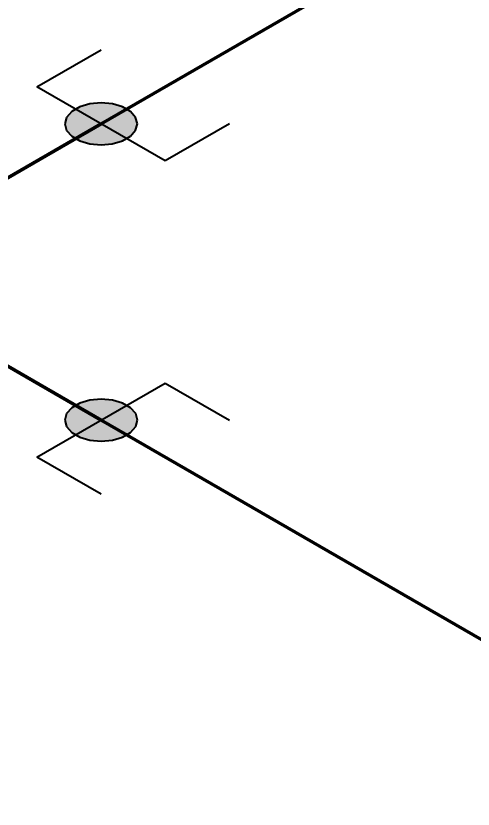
# Model space of a CAD drawing. Header units: millimetres. Extents: x 0 to 594, y 0 to 420.
# Drawn here: x 148.49 to 157.94, y 216.55 to 232.95 of the extents above; entities that cross this region are included whole.
import ezdxf

# ---------------------------------------------------------------- set-up
doc = ezdxf.new("R2010")
doc.units = ezdxf.units.MM
doc.header["$LTSCALE"] = 0.25
doc.layers.add('용접', color=1, linetype='Continuous')
doc.layers.add('치수', color=1, linetype='Continuous')
doc.layers.add('파이프 작은 보어', color=30, linetype='Continuous', lineweight=50)
doc.styles.add('AdskIsoMetric', font='arial.ttf', dxfattribs={"width": 0.8, "height": 2.5})
doc.styles.add('AdskIsoMetric-30', font='arial.ttf', dxfattribs={"width": 0.8, "height": 2.5})
doc.styles.add('AdskIsoMetric30', font='arial.ttf', dxfattribs={"width": 0.8, "oblique": 30, "height": 2.5})
doc.dimstyles.new('AdskIsoMetric', dxfattribs={"dimtxt": 2.5, "dimasz": 2.5, "dimexe": 1, "dimexo": 2, "dimgap": 0.8, "dimtad": 1, "dimdec": 0, "dimrnd": 1, "dimzin": 0, "dimdsep": 46, "dimtxsty": 'AdskIsoMetric', "dimcen": 0, "dimclrt": 7, "dimadec": 0, "dimazin": 0, "dimtfac": 1, "dimtdec": 0, "dimtmove": 1, "dimatfit": 3, "dimfxl": 0, "dimfrac": 2, "dimtolj": 1, "dimtzin": 0, "dimarcsym": 0})

# ---------------------------------------------------------------- blocks, each defined once
blk = doc.blocks.new('*D34')
at = {"layer": 'Defpoints', "color": 0}
for p in [(252.388, 304.685), (265.378, 297.185), (144.945, 227.653)]:
    blk.add_point(p, dxfattribs=at)
at = {"layer": '치수', "color": 0, "lineweight": -2}
for p, q in [((134.119, 236.403), (250.223, 303.435)), ((142.945, 228.808), (130.954, 235.73))]:
    blk.add_line(p, q, dxfattribs=at)
at = {"layer": '치수', "color": 0}
for points in [[(250.015, 303.796), (250.431, 303.075), (252.388, 304.685)], [(133.911, 236.764), (134.328, 236.042), (131.954, 235.153)]]:
    blk.add_solid(points, dxfattribs=at)
at = {"layer": '치수', "color": 7, "insert": (190.785, 271.736), "char_height": 2.5, "attachment_point": 5, "rotation": 30, "style": 'AdskIsoMetric-30'}
blk.add_mtext('\\A1;7063', dxfattribs=at)
blk = doc.blocks.new('*D35')
at = {"layer": 'Defpoints', "color": 0}
for p in [(144.945, 227.653), (131.954, 220.153), (260.902, 160.705)]:
    blk.add_point(p, dxfattribs=at)
at = {"layer": '치수', "color": 0, "lineweight": -2}
for p, q in [((142.945, 226.498), (130.954, 219.576)), ((245.746, 154.455), (134.119, 218.903)), ((258.902, 159.55), (246.911, 152.628))]:
    blk.add_line(p, q, dxfattribs=at)
at = {"layer": '치수', "color": 0}
for points in [[(134.328, 219.264), (133.911, 218.542), (131.954, 220.153)], [(245.955, 154.816), (245.538, 154.094), (247.911, 153.205)]]:
    blk.add_solid(points, dxfattribs=at)
at = {"layer": '치수', "color": 7, "insert": (192.2, 187.988), "char_height": 2.5, "attachment_point": 5, "rotation": 330, "style": 'AdskIsoMetric30'}
blk.add_mtext('\\A1;12189', dxfattribs=at)
blk = doc.blocks.new('엘보우-7-Iso2DSkew90')
at = {"color": 0, "linetype": 'ByBlock', "lineweight": -2, "extrusion": (1.58205e-11, -0.816497, -0.57735)}
for p, q in [((0, 0), (5.303, 3.062)), ((0, 0), (0, 0)), ((5.303, -3.062), (0, 0))]:
    blk.add_line(p, q, dxfattribs=at)
blk = doc.blocks.new('SocketWeld-1-IsoLeft')
blk.add_hatch(color=256).paths.add_polyline_path([(-0.0294, -0.0234), (-0.0291, -0.0234), (-0.0288, -0.0235), (-0.0285, -0.0236), (-0.0283, -0.0237), (-0.028, -0.0238), (-0.0277, -0.0239), (-0.0274, -0.0239), (-0.0271, -0.024), (-0.0268, -0.0241), (-0.0265, -0.0242), (-0.0263, -0.0243), (-0.026, -0.0244), (-0.0257, -0.0244), (-0.0254, -0.0245), (-0.0251, -0.0246), (-0.0248, -0.0247), (-0.0246, -0.0248), (-0.0243, -0.0249), (-0.024, -0.0249), (-0.0237, -0.025), (-0.0234, -0.0251), (-0.0231, -0.0252), (-0.0228, -0.0253), (-0.0226, -0.0254), (-0.0223, -0.0254), (-0.022, -0.0255), (-0.0217, -0.0256), (-0.0214, -0.0257), (-0.0211, -0.0258), (-0.0209, -0.0259), (-0.0206, -0.0259), (-0.0203, -0.026), (-0.02, -0.0261), (-0.0197, -0.0262), (-0.0194, -0.0263), (-0.0191, -0.0264), (-0.0189, -0.0265), (-0.0186, -0.0265), (-0.0183, -0.0266), (-0.018, -0.0267), (-0.0177, -0.0268), (-0.0174, -0.0269), (-0.0172, -0.027), (-0.0169, -0.027), (-0.0166, -0.0271), (-0.0163, -0.0272), (-0.016, -0.0273), (-0.0157, -0.0274), (-0.0155, -0.0275), (-0.0155, -0.0275), (-0.0151, -0.0275), (-0.0148, -0.0275), (-0.0145, -0.0275), (-0.0142, -0.0276), (-0.0139, -0.0276), (-0.0136, -0.0276), (-0.0132, -0.0277), (-0.0129, -0.0277), (-0.0126, -0.0277), (-0.0123, -0.0277), (-0.012, -0.0278), (-0.0117, -0.0278), (-0.0114, -0.0278), (-0.011, -0.0279), (-0.0107, -0.0279), (-0.0104, -0.0279), (-0.0101, -0.0279), (-0.0098, -0.028), (-0.0095, -0.028), (-0.0091, -0.028), (-0.0088, -0.0281), (-0.0085, -0.0281), (-0.0082, -0.0281), (-0.0079, -0.0281), (-0.0076, -0.0282), (-0.0073, -0.0282), (-0.0069, -0.0282), (-0.0066, -0.0283), (-0.0063, -0.0283), (-0.006, -0.0283), (-0.0057, -0.0283), (-0.0054, -0.0284), (-0.005, -0.0284), (-0.0047, -0.0284), (-0.0044, -0.0285), (-0.0041, -0.0285), (-0.0038, -0.0285), (-0.0035, -0.0286), (-0.0032, -0.0286), (-0.0028, -0.0286), (-0.0025, -0.0286), (-0.0022, -0.0287), (-0.0019, -0.0287), (-0.0016, -0.0287), (-0.0013, -0.0288), (-0.0009, -0.0288), (-0.0006, -0.0288), (-0.0003, -0.0288), (0, -0.0289), (0, -0.0289), (0.0003, -0.0288), (0.0006, -0.0288), (0.0009, -0.0288), (0.0013, -0.0288), (0.0016, -0.0287), (0.0019, -0.0287), (0.0022, -0.0287), (0.0025, -0.0286), (0.0028, -0.0286), (0.0032, -0.0286), (0.0035, -0.0286), (0.0038, -0.0285), (0.0041, -0.0285), (0.0044, -0.0285), (0.0047, -0.0284), (0.005, -0.0284), (0.0054, -0.0284), (0.0057, -0.0283), (0.006, -0.0283), (0.0063, -0.0283), (0.0066, -0.0283), (0.0069, -0.0282), (0.0073, -0.0282), (0.0076, -0.0282), (0.0079, -0.0281), (0.0082, -0.0281), (0.0085, -0.0281), (0.0088, -0.0281), (0.0091, -0.028), (0.0095, -0.028), (0.0098, -0.028), (0.0101, -0.0279), (0.0104, -0.0279), (0.0107, -0.0279), (0.011, -0.0279), (0.0114, -0.0278), (0.0117, -0.0278), (0.012, -0.0278), (0.0123, -0.0277), (0.0126, -0.0277), (0.0129, -0.0277), (0.0132, -0.0277), (0.0136, -0.0276), (0.0139, -0.0276), (0.0142, -0.0276), (0.0145, -0.0275), (0.0148, -0.0275), (0.0151, -0.0275), (0.0155, -0.0275), (0.0155, -0.0275), (0.0157, -0.0274), (0.016, -0.0273), (0.0163, -0.0272), (0.0166, -0.0271), (0.0169, -0.027), (0.0172, -0.027), (0.0174, -0.0269), (0.0177, -0.0268), (0.018, -0.0267), (0.0183, -0.0266), (0.0186, -0.0265), (0.0189, -0.0265), (0.0191, -0.0264), (0.0194, -0.0263), (0.0197, -0.0262), (0.02, -0.0261), (0.0203, -0.026), (0.0206, -0.0259), (0.0209, -0.0259), (0.0211, -0.0258), (0.0214, -0.0257), (0.0217, -0.0256), (0.022, -0.0255), (0.0223, -0.0254), (0.0226, -0.0254), (0.0228, -0.0253), (0.0231, -0.0252), (0.0234, -0.0251), (0.0237, -0.025), (0.024, -0.0249), (0.0243, -0.0249), (0.0246, -0.0248), (0.0248, -0.0247), (0.0251, -0.0246), (0.0254, -0.0245), (0.0257, -0.0244), (0.026, -0.0244), (0.0263, -0.0243), (0.0265, -0.0242), (0.0268, -0.0241), (0.0271, -0.024), (0.0274, -0.0239), (0.0277, -0.0239), (0.028, -0.0238), (0.0283, -0.0237), (0.0285, -0.0236), (0.0288, -0.0235), (0.0291, -0.0234), (0.0294, -0.0234), (0.0294, -0.0234), (0.0296, -0.0232), (0.0298, -0.0231), (0.0301, -0.023), (0.0303, -0.0228), (0.0305, -0.0227), (0.0307, -0.0226), (0.031, -0.0224), (0.0312, -0.0223), (0.0314, -0.0222), (0.0316, -0.0221), (0.0319, -0.0219), (0.0321, -0.0218), (0.0323, -0.0217), (0.0325, -0.0215), (0.0328, -0.0214), (0.033, -0.0213), (0.0332, -0.0211), (0.0335, -0.021), (0.0337, -0.0209), (0.0339, -0.0207), (0.0341, -0.0206), (0.0344, -0.0205), (0.0346, -0.0204), (0.0348, -0.0202), (0.035, -0.0201), (0.0353, -0.02), (0.0355, -0.0198), (0.0357, -0.0197), (0.0359, -0.0196), (0.0362, -0.0194), (0.0364, -0.0193), (0.0366, -0.0192), (0.0368, -0.0191), (0.0371, -0.0189), (0.0373, -0.0188), (0.0375, -0.0187), (0.0377, -0.0185), (0.038, -0.0184), (0.0382, -0.0183), (0.0384, -0.0181), (0.0386, -0.018), (0.0389, -0.0179), (0.0391, -0.0177), (0.0393, -0.0176), (0.0395, -0.0175), (0.0398, -0.0174), (0.04, -0.0172), (0.0402, -0.0171), (0.0405, -0.017), (0.0405, -0.017), (0.0406, -0.0168), (0.0407, -0.0166), (0.0409, -0.0165), (0.041, -0.0163), (0.0412, -0.0161), (0.0413, -0.016), (0.0415, -0.0158), (0.0416, -0.0157), (0.0418, -0.0155), (0.0419, -0.0153), (0.042, -0.0152), (0.0422, -0.015), (0.0423, -0.0148), (0.0425, -0.0147), (0.0426, -0.0145), (0.0428, -0.0143), (0.0429, -0.0142), (0.0431, -0.014), (0.0432, -0.0138), (0.0433, -0.0137), (0.0435, -0.0135), (0.0436, -0.0134), (0.0438, -0.0132), (0.0439, -0.013), (0.0441, -0.0129), (0.0442, -0.0127), (0.0444, -0.0125), (0.0445, -0.0124), (0.0447, -0.0122), (0.0448, -0.012), (0.0449, -0.0119), (0.0451, -0.0117), (0.0452, -0.0115), (0.0454, -0.0114), (0.0455, -0.0112), (0.0457, -0.0111), (0.0458, -0.0109), (0.046, -0.0107), (0.0461, -0.0106), (0.0462, -0.0104), (0.0464, -0.0102), (0.0465, -0.0101), (0.0467, -0.0099), (0.0468, -0.0097), (0.047, -0.0096), (0.0471, -0.0094), (0.0473, -0.0092), (0.0474, -0.0091), (0.0476, -0.0089), (0.0476, -0.0089), (0.0476, -0.0087), (0.0477, -0.0086), (0.0477, -0.0084), (0.0478, -0.0082), (0.0478, -0.008), (0.0479, -0.0078), (0.0479, -0.0076), (0.048, -0.0075), (0.048, -0.0073), (0.0481, -0.0071), (0.0481, -0.0069), (0.0482, -0.0067), (0.0482, -0.0066), (0.0483, -0.0064), (0.0483, -0.0062), (0.0484, -0.006), (0.0484, -0.0058), (0.0485, -0.0056), (0.0485, -0.0055), (0.0486, -0.0053), (0.0486, -0.0051), (0.0487, -0.0049), (0.0487, -0.0047), (0.0488, -0.0046), (0.0488, -0.0044), (0.0489, -0.0042), (0.0489, -0.004), (0.049, -0.0038), (0.049, -0.0036), (0.0491, -0.0035), (0.0491, -0.0033), (0.0492, -0.0031), (0.0492, -0.0029), (0.0493, -0.0027), (0.0493, -0.0025), (0.0494, -0.0024), (0.0494, -0.0022), (0.0495, -0.002), (0.0495, -0.0018), (0.0496, -0.0016), (0.0496, -0.0015), (0.0497, -0.0013), (0.0497, -0.0011), (0.0498, -0.0009), (0.0498, -0.0007), (0.0499, -0.0005), (0.0499, -0.0004), (0.05, -0.0002), (0.05, 0), (0.05, 0), (0.05, 0.0002), (0.0499, 0.0004), (0.0499, 0.0005), (0.0498, 0.0007), (0.0498, 0.0009), (0.0497, 0.0011), (0.0497, 0.0013), (0.0496, 0.0015), (0.0496, 0.0016), (0.0495, 0.0018), (0.0495, 0.002), (0.0494, 0.0022), (0.0494, 0.0024), (0.0493, 0.0025), (0.0493, 0.0027), (0.0492, 0.0029), (0.0492, 0.0031), (0.0491, 0.0033), (0.0491, 0.0035), (0.049, 0.0036), (0.049, 0.0038), (0.0489, 0.004), (0.0489, 0.0042), (0.0488, 0.0044), (0.0488, 0.0046), (0.0487, 0.0047), (0.0487, 0.0049), (0.0486, 0.0051), (0.0486, 0.0053), (0.0485, 0.0055), (0.0485, 0.0056), (0.0484, 0.0058), (0.0484, 0.006), (0.0483, 0.0062), (0.0483, 0.0064), (0.0482, 0.0066), (0.0482, 0.0067), (0.0481, 0.0069), (0.0481, 0.0071), (0.048, 0.0073), (0.048, 0.0075), (0.0479, 0.0076), (0.0479, 0.0078), (0.0478, 0.008), (0.0478, 0.0082), (0.0477, 0.0084), (0.0477, 0.0086), (0.0476, 0.0087), (0.0476, 0.0089), (0.0476, 0.0089), (0.0474, 0.0091), (0.0473, 0.0092), (0.0471, 0.0094), (0.047, 0.0096), (0.0468, 0.0097), (0.0467, 0.0099), (0.0465, 0.0101), (0.0464, 0.0102), (0.0462, 0.0104), (0.0461, 0.0106), (0.046, 0.0107), (0.0458, 0.0109), (0.0457, 0.0111), (0.0455, 0.0112), (0.0454, 0.0114), (0.0452, 0.0115), (0.0451, 0.0117), (0.0449, 0.0119), (0.0448, 0.012), (0.0447, 0.0122), (0.0445, 0.0124), (0.0444, 0.0125), (0.0442, 0.0127), (0.0441, 0.0129), (0.0439, 0.013), (0.0438, 0.0132), (0.0436, 0.0134), (0.0435, 0.0135), (0.0433, 0.0137), (0.0432, 0.0138), (0.0431, 0.014), (0.0429, 0.0142), (0.0428, 0.0143), (0.0426, 0.0145), (0.0425, 0.0147), (0.0423, 0.0148), (0.0422, 0.015), (0.042, 0.0152), (0.0419, 0.0153), (0.0418, 0.0155), (0.0416, 0.0157), (0.0415, 0.0158), (0.0413, 0.016), (0.0412, 0.0161), (0.041, 0.0163), (0.0409, 0.0165), (0.0407, 0.0166), (0.0406, 0.0168), (0.0405, 0.017), (0.0405, 0.017), (0.0402, 0.0171), (0.04, 0.0172), (0.0398, 0.0174), (0.0395, 0.0175), (0.0393, 0.0176), (0.0391, 0.0177), (0.0389, 0.0179), (0.0386, 0.018), (0.0384, 0.0181), (0.0382, 0.0183), (0.038, 0.0184), (0.0377, 0.0185), (0.0375, 0.0187), (0.0373, 0.0188), (0.0371, 0.0189), (0.0368, 0.0191), (0.0366, 0.0192), (0.0364, 0.0193), (0.0362, 0.0194), (0.0359, 0.0196), (0.0357, 0.0197), (0.0355, 0.0198), (0.0353, 0.02), (0.035, 0.0201), (0.0348, 0.0202), (0.0346, 0.0204), (0.0344, 0.0205), (0.0341, 0.0206), (0.0339, 0.0207), (0.0337, 0.0209), (0.0335, 0.021), (0.0332, 0.0211), (0.033, 0.0213), (0.0328, 0.0214), (0.0325, 0.0215), (0.0323, 0.0217), (0.0321, 0.0218), (0.0319, 0.0219), (0.0316, 0.0221), (0.0314, 0.0222), (0.0312, 0.0223), (0.031, 0.0224), (0.0307, 0.0226), (0.0305, 0.0227), (0.0303, 0.0228), (0.0301, 0.023), (0.0298, 0.0231), (0.0296, 0.0232), (0.0294, 0.0234), (0.0294, 0.0234), (0.0291, 0.0234), (0.0288, 0.0235), (0.0285, 0.0236), (0.0283, 0.0237), (0.028, 0.0238), (0.0277, 0.0239), (0.0274, 0.0239), (0.0271, 0.024), (0.0268, 0.0241), (0.0265, 0.0242), (0.0263, 0.0243), (0.026, 0.0244), (0.0257, 0.0244), (0.0254, 0.0245), (0.0251, 0.0246), (0.0248, 0.0247), (0.0246, 0.0248), (0.0243, 0.0249), (0.024, 0.0249), (0.0237, 0.025), (0.0234, 0.0251), (0.0231, 0.0252), (0.0228, 0.0253), (0.0226, 0.0254), (0.0223, 0.0254), (0.022, 0.0255), (0.0217, 0.0256), (0.0214, 0.0257), (0.0211, 0.0258), (0.0209, 0.0259), (0.0206, 0.0259), (0.0203, 0.026), (0.02, 0.0261), (0.0197, 0.0262), (0.0194, 0.0263), (0.0191, 0.0264), (0.0189, 0.0265), (0.0186, 0.0265), (0.0183, 0.0266), (0.018, 0.0267), (0.0177, 0.0268), (0.0174, 0.0269), (0.0172, 0.027), (0.0169, 0.027), (0.0166, 0.0271), (0.0163, 0.0272), (0.016, 0.0273), (0.0157, 0.0274), (0.0155, 0.0275), (0.0155, 0.0275), (0.0151, 0.0275), (0.0148, 0.0275), (0.0145, 0.0275), (0.0142, 0.0276), (0.0139, 0.0276), (0.0136, 0.0276), (0.0132, 0.0277), (0.0129, 0.0277), (0.0126, 0.0277), (0.0123, 0.0277), (0.012, 0.0278), (0.0117, 0.0278), (0.0114, 0.0278), (0.011, 0.0279), (0.0107, 0.0279), (0.0104, 0.0279), (0.0101, 0.0279), (0.0098, 0.028), (0.0095, 0.028), (0.0091, 0.028), (0.0088, 0.0281), (0.0085, 0.0281), (0.0082, 0.0281), (0.0079, 0.0281), (0.0076, 0.0282), (0.0073, 0.0282), (0.0069, 0.0282), (0.0066, 0.0283), (0.0063, 0.0283), (0.006, 0.0283), (0.0057, 0.0283), (0.0054, 0.0284), (0.005, 0.0284), (0.0047, 0.0284), (0.0044, 0.0285), (0.0041, 0.0285), (0.0038, 0.0285), (0.0035, 0.0286), (0.0032, 0.0286), (0.0028, 0.0286), (0.0025, 0.0286), (0.0022, 0.0287), (0.0019, 0.0287), (0.0016, 0.0287), (0.0013, 0.0288), (0.0009, 0.0288), (0.0006, 0.0288), (0.0003, 0.0288), (0, 0.0289), (0, 0.0289), (-0.0003, 0.0288), (-0.0006, 0.0288), (-0.0009, 0.0288), (-0.0013, 0.0288), (-0.0016, 0.0287), (-0.0019, 0.0287), (-0.0022, 0.0287), (-0.0025, 0.0286), (-0.0028, 0.0286), (-0.0032, 0.0286), (-0.0035, 0.0286), (-0.0038, 0.0285), (-0.0041, 0.0285), (-0.0044, 0.0285), (-0.0047, 0.0284), (-0.005, 0.0284), (-0.0054, 0.0284), (-0.0057, 0.0283), (-0.006, 0.0283), (-0.0063, 0.0283), (-0.0066, 0.0283), (-0.0069, 0.0282), (-0.0073, 0.0282), (-0.0076, 0.0282), (-0.0079, 0.0281), (-0.0082, 0.0281), (-0.0085, 0.0281), (-0.0088, 0.0281), (-0.0091, 0.028), (-0.0095, 0.028), (-0.0098, 0.028), (-0.0101, 0.0279), (-0.0104, 0.0279), (-0.0107, 0.0279), (-0.011, 0.0279), (-0.0114, 0.0278), (-0.0117, 0.0278), (-0.012, 0.0278), (-0.0123, 0.0277), (-0.0126, 0.0277), (-0.0129, 0.0277), (-0.0132, 0.0277), (-0.0136, 0.0276), (-0.0139, 0.0276), (-0.0142, 0.0276), (-0.0145, 0.0275), (-0.0148, 0.0275), (-0.0151, 0.0275), (-0.0155, 0.0275), (-0.0155, 0.0275), (-0.0157, 0.0274), (-0.016, 0.0273), (-0.0163, 0.0272), (-0.0166, 0.0271), (-0.0169, 0.027), (-0.0172, 0.027), (-0.0174, 0.0269), (-0.0177, 0.0268), (-0.018, 0.0267), (-0.0183, 0.0266), (-0.0186, 0.0265), (-0.0189, 0.0265), (-0.0191, 0.0264), (-0.0194, 0.0263), (-0.0197, 0.0262), (-0.02, 0.0261), (-0.0203, 0.026), (-0.0206, 0.0259), (-0.0209, 0.0259), (-0.0211, 0.0258), (-0.0214, 0.0257), (-0.0217, 0.0256), (-0.022, 0.0255), (-0.0223, 0.0254), (-0.0226, 0.0254), (-0.0228, 0.0253), (-0.0231, 0.0252), (-0.0234, 0.0251), (-0.0237, 0.025), (-0.024, 0.0249), (-0.0243, 0.0249), (-0.0246, 0.0248), (-0.0248, 0.0247), (-0.0251, 0.0246), (-0.0254, 0.0245), (-0.0257, 0.0244), (-0.026, 0.0244), (-0.0263, 0.0243), (-0.0265, 0.0242), (-0.0268, 0.0241), (-0.0271, 0.024), (-0.0274, 0.0239), (-0.0277, 0.0239), (-0.028, 0.0238), (-0.0283, 0.0237), (-0.0285, 0.0236), (-0.0288, 0.0235), (-0.0291, 0.0234), (-0.0294, 0.0234), (-0.0294, 0.0234), (-0.0296, 0.0232), (-0.0298, 0.0231), (-0.0301, 0.023), (-0.0303, 0.0228), (-0.0305, 0.0227), (-0.0307, 0.0226), (-0.031, 0.0224), (-0.0312, 0.0223), (-0.0314, 0.0222), (-0.0316, 0.0221), (-0.0319, 0.0219), (-0.0321, 0.0218), (-0.0323, 0.0217), (-0.0325, 0.0215), (-0.0328, 0.0214), (-0.033, 0.0213), (-0.0332, 0.0211), (-0.0335, 0.021), (-0.0337, 0.0209), (-0.0339, 0.0207), (-0.0341, 0.0206), (-0.0344, 0.0205), (-0.0346, 0.0204), (-0.0348, 0.0202), (-0.035, 0.0201), (-0.0353, 0.02), (-0.0355, 0.0198), (-0.0357, 0.0197), (-0.0359, 0.0196), (-0.0362, 0.0194), (-0.0364, 0.0193), (-0.0366, 0.0192), (-0.0368, 0.0191), (-0.0371, 0.0189), (-0.0373, 0.0188), (-0.0375, 0.0187), (-0.0377, 0.0185), (-0.038, 0.0184), (-0.0382, 0.0183), (-0.0384, 0.0181), (-0.0386, 0.018), (-0.0389, 0.0179), (-0.0391, 0.0177), (-0.0393, 0.0176), (-0.0395, 0.0175), (-0.0398, 0.0174), (-0.04, 0.0172), (-0.0402, 0.0171), (-0.0405, 0.017), (-0.0405, 0.017), (-0.0406, 0.0168), (-0.0407, 0.0166), (-0.0409, 0.0165), (-0.041, 0.0163), (-0.0412, 0.0161), (-0.0413, 0.016), (-0.0415, 0.0158), (-0.0416, 0.0157), (-0.0418, 0.0155), (-0.0419, 0.0153), (-0.042, 0.0152), (-0.0422, 0.015), (-0.0423, 0.0148), (-0.0425, 0.0147), (-0.0426, 0.0145), (-0.0428, 0.0143), (-0.0429, 0.0142), (-0.0431, 0.014), (-0.0432, 0.0138), (-0.0433, 0.0137), (-0.0435, 0.0135), (-0.0436, 0.0134), (-0.0438, 0.0132), (-0.0439, 0.013), (-0.0441, 0.0129), (-0.0442, 0.0127), (-0.0444, 0.0125), (-0.0445, 0.0124), (-0.0447, 0.0122), (-0.0448, 0.012), (-0.0449, 0.0119), (-0.0451, 0.0117), (-0.0452, 0.0115), (-0.0454, 0.0114), (-0.0455, 0.0112), (-0.0457, 0.0111), (-0.0458, 0.0109), (-0.046, 0.0107), (-0.0461, 0.0106), (-0.0462, 0.0104), (-0.0464, 0.0102), (-0.0465, 0.0101), (-0.0467, 0.0099), (-0.0468, 0.0097), (-0.047, 0.0096), (-0.0471, 0.0094), (-0.0473, 0.0092), (-0.0474, 0.0091), (-0.0476, 0.0089), (-0.0476, 0.0089), (-0.0476, 0.0087), (-0.0477, 0.0086), (-0.0477, 0.0084), (-0.0478, 0.0082), (-0.0478, 0.008), (-0.0479, 0.0078), (-0.0479, 0.0076), (-0.048, 0.0075), (-0.048, 0.0073), (-0.0481, 0.0071), (-0.0481, 0.0069), (-0.0482, 0.0067), (-0.0482, 0.0066), (-0.0483, 0.0064), (-0.0483, 0.0062), (-0.0484, 0.006), (-0.0484, 0.0058), (-0.0485, 0.0056), (-0.0485, 0.0055), (-0.0486, 0.0053), (-0.0486, 0.0051), (-0.0487, 0.0049), (-0.0487, 0.0047), (-0.0488, 0.0046), (-0.0488, 0.0044), (-0.0489, 0.0042), (-0.0489, 0.004), (-0.049, 0.0038), (-0.049, 0.0036), (-0.0491, 0.0035), (-0.0491, 0.0033), (-0.0492, 0.0031), (-0.0492, 0.0029), (-0.0493, 0.0027), (-0.0493, 0.0025), (-0.0494, 0.0024), (-0.0494, 0.0022), (-0.0495, 0.002), (-0.0495, 0.0018), (-0.0496, 0.0016), (-0.0496, 0.0015), (-0.0497, 0.0013), (-0.0497, 0.0011), (-0.0498, 0.0009), (-0.0498, 0.0007), (-0.0499, 0.0005), (-0.0499, 0.0004), (-0.05, 0.0002), (-0.05, 0), (-0.05, 0), (-0.05, -0.0002), (-0.0499, -0.0004), (-0.0499, -0.0005), (-0.0498, -0.0007), (-0.0498, -0.0009), (-0.0497, -0.0011), (-0.0497, -0.0013), (-0.0496, -0.0015), (-0.0496, -0.0016), (-0.0495, -0.0018), (-0.0495, -0.002), (-0.0494, -0.0022), (-0.0494, -0.0024), (-0.0493, -0.0025), (-0.0493, -0.0027), (-0.0492, -0.0029), (-0.0492, -0.0031), (-0.0491, -0.0033), (-0.0491, -0.0035), (-0.049, -0.0036), (-0.049, -0.0038), (-0.0489, -0.004), (-0.0489, -0.0042), (-0.0488, -0.0044), (-0.0488, -0.0046), (-0.0487, -0.0047), (-0.0487, -0.0049), (-0.0486, -0.0051), (-0.0486, -0.0053), (-0.0485, -0.0055), (-0.0485, -0.0056), (-0.0484, -0.0058), (-0.0484, -0.006), (-0.0483, -0.0062), (-0.0483, -0.0064), (-0.0482, -0.0066), (-0.0482, -0.0067), (-0.0481, -0.0069), (-0.0481, -0.0071), (-0.048, -0.0073), (-0.048, -0.0075), (-0.0479, -0.0076), (-0.0479, -0.0078), (-0.0478, -0.008), (-0.0478, -0.0082), (-0.0477, -0.0084), (-0.0477, -0.0086), (-0.0476, -0.0087), (-0.0476, -0.0089), (-0.0476, -0.0089), (-0.0474, -0.0091), (-0.0473, -0.0092), (-0.0471, -0.0094), (-0.047, -0.0096), (-0.0468, -0.0097), (-0.0467, -0.0099), (-0.0465, -0.0101), (-0.0464, -0.0102), (-0.0462, -0.0104), (-0.0461, -0.0106), (-0.046, -0.0107), (-0.0458, -0.0109), (-0.0457, -0.0111), (-0.0455, -0.0112), (-0.0454, -0.0114), (-0.0452, -0.0115), (-0.0451, -0.0117), (-0.0449, -0.0119), (-0.0448, -0.012), (-0.0447, -0.0122), (-0.0445, -0.0124), (-0.0444, -0.0125), (-0.0442, -0.0127), (-0.0441, -0.0129), (-0.0439, -0.013), (-0.0438, -0.0132), (-0.0436, -0.0134), (-0.0435, -0.0135), (-0.0433, -0.0137), (-0.0432, -0.0138), (-0.0431, -0.014), (-0.0429, -0.0142), (-0.0428, -0.0143), (-0.0426, -0.0145), (-0.0425, -0.0147), (-0.0423, -0.0148), (-0.0422, -0.015), (-0.042, -0.0152), (-0.0419, -0.0153), (-0.0418, -0.0155), (-0.0416, -0.0157), (-0.0415, -0.0158), (-0.0413, -0.016), (-0.0412, -0.0161), (-0.041, -0.0163), (-0.0409, -0.0165), (-0.0407, -0.0166), (-0.0406, -0.0168), (-0.0405, -0.017), (-0.0405, -0.017), (-0.0402, -0.0171), (-0.04, -0.0172), (-0.0398, -0.0174), (-0.0395, -0.0175), (-0.0393, -0.0176), (-0.0391, -0.0177), (-0.0389, -0.0179), (-0.0386, -0.018), (-0.0384, -0.0181), (-0.0382, -0.0183), (-0.038, -0.0184), (-0.0377, -0.0185), (-0.0375, -0.0187), (-0.0373, -0.0188), (-0.0371, -0.0189), (-0.0368, -0.0191), (-0.0366, -0.0192), (-0.0364, -0.0193), (-0.0362, -0.0194), (-0.0359, -0.0196), (-0.0357, -0.0197), (-0.0355, -0.0198), (-0.0353, -0.02), (-0.035, -0.0201), (-0.0348, -0.0202), (-0.0346, -0.0204), (-0.0344, -0.0205), (-0.0341, -0.0206), (-0.0339, -0.0207), (-0.0337, -0.0209), (-0.0335, -0.021), (-0.0332, -0.0211), (-0.033, -0.0213), (-0.0328, -0.0214), (-0.0325, -0.0215), (-0.0323, -0.0217), (-0.0321, -0.0218), (-0.0319, -0.0219), (-0.0316, -0.0221), (-0.0314, -0.0222), (-0.0312, -0.0223), (-0.031, -0.0224), (-0.0307, -0.0226), (-0.0305, -0.0227), (-0.0303, -0.0228), (-0.0301, -0.023), (-0.0298, -0.0231), (-0.0296, -0.0232)], flags=0)
at = {"color": 0, "linetype": 'ByBlock', "lineweight": -2, "extrusion": (0, 0.816497, 0.57735)}
for p, q in [((0, 0.1021), (0.0884, 0.051)), ((0.0884, 0.051), (-0.0884, -0.051)), ((-0.0294, 0.0234), (-0.0405, 0.017)), ((-0.0155, 0.0275), (-0.0294, 0.0234)), ((0, 0.0289), (-0.0155, 0.0275)), ((0.0155, 0.0275), (0, 0.0289)), ((0.0294, 0.0234), (0.0155, 0.0275)), ((0.0405, 0.017), (0.0294, 0.0234)), ((-0.0405, 0.017), (-0.0476, 0.0089)), ((0.0476, 0.0089), (0.0405, 0.017)), ((-0.0476, 0.0089), (-0.05, 0)), ((-0.05, 0), (-0.0476, -0.0089)), ((0.05, 0), (0.0476, 0.0089)), ((0.0476, -0.0089), (0.05, 0)), ((-0.0884, -0.051), (-0.1768, 0)), ((-0.0476, -0.0089), (-0.0405, -0.017)), ((0.0405, -0.017), (0.0476, -0.0089)), ((-0.0405, -0.017), (-0.0294, -0.0234)), ((0.0294, -0.0234), (0.0405, -0.017)), ((-0.0294, -0.0234), (-0.0155, -0.0275)), ((-0.0155, -0.0275), (0, -0.0289)), ((0, -0.0289), (0.0155, -0.0275)), ((0.0155, -0.0275), (0.0294, -0.0234))]:
    blk.add_line(p, q, dxfattribs=at)
blk = doc.blocks.new('SocketWeld-2-IsoRight')
blk.add_hatch(color=256).paths.add_polyline_path([(0.0055, -0.0435), (0.0057, -0.0436), (0.006, -0.0436), (0.0062, -0.0436), (0.0064, -0.0437), (0.0066, -0.0437), (0.0068, -0.0438), (0.007, -0.0438), (0.0072, -0.0439), (0.0075, -0.0439), (0.0077, -0.0439), (0.0079, -0.044), (0.0081, -0.044), (0.0083, -0.0441), (0.0085, -0.0441), (0.0088, -0.0442), (0.009, -0.0442), (0.0092, -0.0443), (0.0094, -0.0443), (0.0096, -0.0443), (0.0098, -0.0444), (0.01, -0.0444), (0.0103, -0.0445), (0.0105, -0.0445), (0.0107, -0.0446), (0.0109, -0.0446), (0.0111, -0.0446), (0.0113, -0.0447), (0.0115, -0.0447), (0.0118, -0.0448), (0.012, -0.0448), (0.0122, -0.0449), (0.0124, -0.0449), (0.0126, -0.0449), (0.0128, -0.045), (0.013, -0.045), (0.0133, -0.0451), (0.0135, -0.0451), (0.0137, -0.0452), (0.0139, -0.0452), (0.0141, -0.0453), (0.0143, -0.0453), (0.0145, -0.0453), (0.0148, -0.0454), (0.015, -0.0454), (0.0152, -0.0455), (0.0154, -0.0455), (0.0156, -0.0456), (0.0158, -0.0456), (0.0161, -0.0456), (0.0161, -0.0456), (0.0162, -0.0456), (0.0164, -0.0455), (0.0166, -0.0455), (0.0168, -0.0455), (0.017, -0.0454), (0.0171, -0.0454), (0.0173, -0.0453), (0.0175, -0.0453), (0.0177, -0.0452), (0.0179, -0.0452), (0.0181, -0.0451), (0.0182, -0.0451), (0.0184, -0.045), (0.0186, -0.045), (0.0188, -0.0449), (0.019, -0.0449), (0.0192, -0.0448), (0.0193, -0.0448), (0.0195, -0.0447), (0.0197, -0.0447), (0.0199, -0.0446), (0.0201, -0.0446), (0.0203, -0.0445), (0.0204, -0.0445), (0.0206, -0.0444), (0.0208, -0.0444), (0.021, -0.0444), (0.0212, -0.0443), (0.0213, -0.0443), (0.0215, -0.0442), (0.0217, -0.0442), (0.0219, -0.0441), (0.0221, -0.0441), (0.0223, -0.044), (0.0224, -0.044), (0.0226, -0.0439), (0.0228, -0.0439), (0.023, -0.0438), (0.0232, -0.0438), (0.0234, -0.0437), (0.0235, -0.0437), (0.0237, -0.0436), (0.0239, -0.0436), (0.0241, -0.0435), (0.0243, -0.0435), (0.0245, -0.0434), (0.0246, -0.0434), (0.0248, -0.0433), (0.025, -0.0433), (0.025, -0.0433), (0.0251, -0.0432), (0.0253, -0.043), (0.0254, -0.0429), (0.0255, -0.0428), (0.0257, -0.0426), (0.0258, -0.0425), (0.0259, -0.0424), (0.0261, -0.0422), (0.0262, -0.0421), (0.0263, -0.042), (0.0265, -0.0418), (0.0266, -0.0417), (0.0267, -0.0416), (0.0269, -0.0414), (0.027, -0.0413), (0.0271, -0.0412), (0.0273, -0.041), (0.0274, -0.0409), (0.0275, -0.0408), (0.0277, -0.0406), (0.0278, -0.0405), (0.0279, -0.0403), (0.0281, -0.0402), (0.0282, -0.0401), (0.0283, -0.0399), (0.0284, -0.0398), (0.0286, -0.0397), (0.0287, -0.0395), (0.0288, -0.0394), (0.029, -0.0393), (0.0291, -0.0391), (0.0292, -0.039), (0.0294, -0.0389), (0.0295, -0.0387), (0.0296, -0.0386), (0.0298, -0.0385), (0.0299, -0.0383), (0.03, -0.0382), (0.0302, -0.0381), (0.0303, -0.0379), (0.0304, -0.0378), (0.0306, -0.0377), (0.0307, -0.0375), (0.0308, -0.0374), (0.031, -0.0373), (0.0311, -0.0371), (0.0312, -0.037), (0.0314, -0.0369), (0.0315, -0.0367), (0.0315, -0.0367), (0.0316, -0.0365), (0.0316, -0.0363), (0.0317, -0.0361), (0.0318, -0.0359), (0.0319, -0.0357), (0.0319, -0.0355), (0.032, -0.0353), (0.0321, -0.0351), (0.0321, -0.0349), (0.0322, -0.0346), (0.0323, -0.0344), (0.0323, -0.0342), (0.0324, -0.034), (0.0325, -0.0338), (0.0325, -0.0336), (0.0326, -0.0334), (0.0327, -0.0332), (0.0328, -0.033), (0.0328, -0.0328), (0.0329, -0.0326), (0.033, -0.0324), (0.033, -0.0322), (0.0331, -0.0319), (0.0332, -0.0317), (0.0332, -0.0315), (0.0333, -0.0313), (0.0334, -0.0311), (0.0335, -0.0309), (0.0335, -0.0307), (0.0336, -0.0305), (0.0337, -0.0303), (0.0337, -0.0301), (0.0338, -0.0299), (0.0339, -0.0297), (0.0339, -0.0295), (0.034, -0.0292), (0.0341, -0.029), (0.0342, -0.0288), (0.0342, -0.0286), (0.0343, -0.0284), (0.0344, -0.0282), (0.0344, -0.028), (0.0345, -0.0278), (0.0346, -0.0276), (0.0346, -0.0274), (0.0347, -0.0272), (0.0348, -0.027), (0.0349, -0.0268), (0.0349, -0.0265), (0.0349, -0.0265), (0.0349, -0.0263), (0.0349, -0.026), (0.0349, -0.0258), (0.0349, -0.0255), (0.0349, -0.0252), (0.0349, -0.025), (0.0349, -0.0247), (0.0349, -0.0245), (0.0349, -0.0242), (0.0349, -0.0239), (0.0349, -0.0237), (0.0349, -0.0234), (0.0349, -0.0232), (0.0349, -0.0229), (0.0349, -0.0226), (0.0349, -0.0224), (0.0349, -0.0221), (0.0349, -0.0219), (0.0349, -0.0216), (0.0349, -0.0213), (0.0349, -0.0211), (0.0349, -0.0208), (0.0349, -0.0206), (0.0349, -0.0203), (0.0349, -0.02), (0.0349, -0.0198), (0.0349, -0.0195), (0.0349, -0.0192), (0.0349, -0.019), (0.0349, -0.0187), (0.0349, -0.0185), (0.0349, -0.0182), (0.0349, -0.0179), (0.0349, -0.0177), (0.0349, -0.0174), (0.0349, -0.0172), (0.0349, -0.0169), (0.0349, -0.0166), (0.0349, -0.0164), (0.0349, -0.0161), (0.0349, -0.0159), (0.0349, -0.0156), (0.0349, -0.0153), (0.0349, -0.0151), (0.0349, -0.0148), (0.0349, -0.0146), (0.0349, -0.0143), (0.0349, -0.014), (0.0349, -0.0138), (0.0349, -0.0138), (0.0349, -0.0135), (0.0348, -0.0132), (0.0347, -0.0129), (0.0346, -0.0126), (0.0346, -0.0123), (0.0345, -0.012), (0.0344, -0.0118), (0.0344, -0.0115), (0.0343, -0.0112), (0.0342, -0.0109), (0.0342, -0.0106), (0.0341, -0.0103), (0.034, -0.01), (0.0339, -0.0097), (0.0339, -0.0095), (0.0338, -0.0092), (0.0337, -0.0089), (0.0337, -0.0086), (0.0336, -0.0083), (0.0335, -0.008), (0.0335, -0.0077), (0.0334, -0.0074), (0.0333, -0.0071), (0.0332, -0.0069), (0.0332, -0.0066), (0.0331, -0.0063), (0.033, -0.006), (0.033, -0.0057), (0.0329, -0.0054), (0.0328, -0.0051), (0.0328, -0.0048), (0.0327, -0.0046), (0.0326, -0.0043), (0.0325, -0.004), (0.0325, -0.0037), (0.0324, -0.0034), (0.0323, -0.0031), (0.0323, -0.0028), (0.0322, -0.0025), (0.0321, -0.0022), (0.0321, -0.002), (0.032, -0.0017), (0.0319, -0.0014), (0.0319, -0.0011), (0.0318, -0.0008), (0.0317, -0.0005), (0.0316, -0.0002), (0.0316, 0.0001), (0.0315, 0.0003), (0.0315, 0.0003), (0.0314, 0.0006), (0.0312, 0.0009), (0.0311, 0.0012), (0.031, 0.0015), (0.0308, 0.0018), (0.0307, 0.0021), (0.0306, 0.0024), (0.0304, 0.0026), (0.0303, 0.0029), (0.0302, 0.0032), (0.03, 0.0035), (0.0299, 0.0038), (0.0298, 0.0041), (0.0296, 0.0044), (0.0295, 0.0047), (0.0294, 0.0049), (0.0292, 0.0052), (0.0291, 0.0055), (0.029, 0.0058), (0.0288, 0.0061), (0.0287, 0.0064), (0.0286, 0.0067), (0.0284, 0.007), (0.0283, 0.0072), (0.0282, 0.0075), (0.0281, 0.0078), (0.0279, 0.0081), (0.0278, 0.0084), (0.0277, 0.0087), (0.0275, 0.009), (0.0274, 0.0093), (0.0273, 0.0095), (0.0271, 0.0098), (0.027, 0.0101), (0.0269, 0.0104), (0.0267, 0.0107), (0.0266, 0.011), (0.0265, 0.0113), (0.0263, 0.0116), (0.0262, 0.0118), (0.0261, 0.0121), (0.0259, 0.0124), (0.0258, 0.0127), (0.0257, 0.013), (0.0255, 0.0133), (0.0254, 0.0136), (0.0253, 0.0139), (0.0251, 0.0141), (0.025, 0.0144), (0.025, 0.0144), (0.0248, 0.0147), (0.0246, 0.015), (0.0245, 0.0152), (0.0243, 0.0155), (0.0241, 0.0157), (0.0239, 0.016), (0.0237, 0.0162), (0.0235, 0.0165), (0.0234, 0.0168), (0.0232, 0.017), (0.023, 0.0173), (0.0228, 0.0175), (0.0226, 0.0178), (0.0224, 0.0181), (0.0223, 0.0183), (0.0221, 0.0186), (0.0219, 0.0188), (0.0217, 0.0191), (0.0215, 0.0193), (0.0213, 0.0196), (0.0212, 0.0199), (0.021, 0.0201), (0.0208, 0.0204), (0.0206, 0.0206), (0.0204, 0.0209), (0.0203, 0.0212), (0.0201, 0.0214), (0.0199, 0.0217), (0.0197, 0.0219), (0.0195, 0.0222), (0.0193, 0.0225), (0.0192, 0.0227), (0.019, 0.023), (0.0188, 0.0232), (0.0186, 0.0235), (0.0184, 0.0237), (0.0182, 0.024), (0.0181, 0.0243), (0.0179, 0.0245), (0.0177, 0.0248), (0.0175, 0.025), (0.0173, 0.0253), (0.0171, 0.0256), (0.017, 0.0258), (0.0168, 0.0261), (0.0166, 0.0263), (0.0164, 0.0266), (0.0162, 0.0268), (0.0161, 0.0271), (0.0161, 0.0271), (0.0158, 0.0273), (0.0156, 0.0275), (0.0154, 0.0277), (0.0152, 0.0279), (0.015, 0.0281), (0.0148, 0.0283), (0.0145, 0.0285), (0.0143, 0.0287), (0.0141, 0.0289), (0.0139, 0.0292), (0.0137, 0.0294), (0.0135, 0.0296), (0.0133, 0.0298), (0.013, 0.03), (0.0128, 0.0302), (0.0126, 0.0304), (0.0124, 0.0306), (0.0122, 0.0308), (0.012, 0.031), (0.0118, 0.0312), (0.0115, 0.0314), (0.0113, 0.0316), (0.0111, 0.0318), (0.0109, 0.032), (0.0107, 0.0322), (0.0105, 0.0324), (0.0103, 0.0326), (0.01, 0.0328), (0.0098, 0.033), (0.0096, 0.0332), (0.0094, 0.0334), (0.0092, 0.0337), (0.009, 0.0339), (0.0088, 0.0341), (0.0085, 0.0343), (0.0083, 0.0345), (0.0081, 0.0347), (0.0079, 0.0349), (0.0077, 0.0351), (0.0075, 0.0353), (0.0072, 0.0355), (0.007, 0.0357), (0.0068, 0.0359), (0.0066, 0.0361), (0.0064, 0.0363), (0.0062, 0.0365), (0.006, 0.0367), (0.0057, 0.0369), (0.0055, 0.0371), (0.0055, 0.0371), (0.0053, 0.0373), (0.0051, 0.0374), (0.0049, 0.0375), (0.0046, 0.0377), (0.0044, 0.0378), (0.0042, 0.0379), (0.004, 0.038), (0.0037, 0.0382), (0.0035, 0.0383), (0.0033, 0.0384), (0.003, 0.0386), (0.0028, 0.0387), (0.0026, 0.0388), (0.0024, 0.039), (0.0021, 0.0391), (0.0019, 0.0392), (0.0017, 0.0393), (0.0015, 0.0395), (0.0012, 0.0396), (0.001, 0.0397), (0.0008, 0.0399), (0.0006, 0.04), (0.0003, 0.0401), (0.0001, 0.0403), (-0.0001, 0.0404), (-0.0003, 0.0405), (-0.0006, 0.0406), (-0.0008, 0.0408), (-0.001, 0.0409), (-0.0012, 0.041), (-0.0015, 0.0412), (-0.0017, 0.0413), (-0.0019, 0.0414), (-0.0021, 0.0416), (-0.0024, 0.0417), (-0.0026, 0.0418), (-0.0028, 0.042), (-0.003, 0.0421), (-0.0033, 0.0422), (-0.0035, 0.0423), (-0.0037, 0.0425), (-0.004, 0.0426), (-0.0042, 0.0427), (-0.0044, 0.0429), (-0.0046, 0.043), (-0.0049, 0.0431), (-0.0051, 0.0433), (-0.0053, 0.0434), (-0.0055, 0.0435), (-0.0055, 0.0435), (-0.0057, 0.0436), (-0.006, 0.0436), (-0.0062, 0.0436), (-0.0064, 0.0437), (-0.0066, 0.0437), (-0.0068, 0.0438), (-0.007, 0.0438), (-0.0072, 0.0439), (-0.0075, 0.0439), (-0.0077, 0.0439), (-0.0079, 0.044), (-0.0081, 0.044), (-0.0083, 0.0441), (-0.0085, 0.0441), (-0.0088, 0.0442), (-0.009, 0.0442), (-0.0092, 0.0443), (-0.0094, 0.0443), (-0.0096, 0.0443), (-0.0098, 0.0444), (-0.01, 0.0444), (-0.0103, 0.0445), (-0.0105, 0.0445), (-0.0107, 0.0446), (-0.0109, 0.0446), (-0.0111, 0.0446), (-0.0113, 0.0447), (-0.0115, 0.0447), (-0.0118, 0.0448), (-0.012, 0.0448), (-0.0122, 0.0449), (-0.0124, 0.0449), (-0.0126, 0.0449), (-0.0128, 0.045), (-0.013, 0.045), (-0.0133, 0.0451), (-0.0135, 0.0451), (-0.0137, 0.0452), (-0.0139, 0.0452), (-0.0141, 0.0453), (-0.0143, 0.0453), (-0.0145, 0.0453), (-0.0148, 0.0454), (-0.015, 0.0454), (-0.0152, 0.0455), (-0.0154, 0.0455), (-0.0156, 0.0456), (-0.0158, 0.0456), (-0.0161, 0.0456), (-0.0161, 0.0456), (-0.0162, 0.0456), (-0.0164, 0.0455), (-0.0166, 0.0455), (-0.0168, 0.0455), (-0.017, 0.0454), (-0.0171, 0.0454), (-0.0173, 0.0453), (-0.0175, 0.0453), (-0.0177, 0.0452), (-0.0179, 0.0452), (-0.0181, 0.0451), (-0.0182, 0.0451), (-0.0184, 0.045), (-0.0186, 0.045), (-0.0188, 0.0449), (-0.019, 0.0449), (-0.0192, 0.0448), (-0.0193, 0.0448), (-0.0195, 0.0447), (-0.0197, 0.0447), (-0.0199, 0.0446), (-0.0201, 0.0446), (-0.0203, 0.0445), (-0.0204, 0.0445), (-0.0206, 0.0444), (-0.0208, 0.0444), (-0.021, 0.0444), (-0.0212, 0.0443), (-0.0213, 0.0443), (-0.0215, 0.0442), (-0.0217, 0.0442), (-0.0219, 0.0441), (-0.0221, 0.0441), (-0.0223, 0.044), (-0.0224, 0.044), (-0.0226, 0.0439), (-0.0228, 0.0439), (-0.023, 0.0438), (-0.0232, 0.0438), (-0.0234, 0.0437), (-0.0235, 0.0437), (-0.0237, 0.0436), (-0.0239, 0.0436), (-0.0241, 0.0435), (-0.0243, 0.0435), (-0.0245, 0.0434), (-0.0246, 0.0434), (-0.0248, 0.0433), (-0.025, 0.0433), (-0.025, 0.0433), (-0.0251, 0.0432), (-0.0253, 0.043), (-0.0254, 0.0429), (-0.0255, 0.0428), (-0.0257, 0.0426), (-0.0258, 0.0425), (-0.0259, 0.0424), (-0.0261, 0.0422), (-0.0262, 0.0421), (-0.0263, 0.042), (-0.0265, 0.0418), (-0.0266, 0.0417), (-0.0267, 0.0416), (-0.0269, 0.0414), (-0.027, 0.0413), (-0.0271, 0.0412), (-0.0273, 0.041), (-0.0274, 0.0409), (-0.0275, 0.0408), (-0.0277, 0.0406), (-0.0278, 0.0405), (-0.0279, 0.0403), (-0.0281, 0.0402), (-0.0282, 0.0401), (-0.0283, 0.0399), (-0.0284, 0.0398), (-0.0286, 0.0397), (-0.0287, 0.0395), (-0.0288, 0.0394), (-0.029, 0.0393), (-0.0291, 0.0391), (-0.0292, 0.039), (-0.0294, 0.0389), (-0.0295, 0.0387), (-0.0296, 0.0386), (-0.0298, 0.0385), (-0.0299, 0.0383), (-0.03, 0.0382), (-0.0302, 0.0381), (-0.0303, 0.0379), (-0.0304, 0.0378), (-0.0306, 0.0377), (-0.0307, 0.0375), (-0.0308, 0.0374), (-0.031, 0.0373), (-0.0311, 0.0371), (-0.0312, 0.037), (-0.0314, 0.0369), (-0.0315, 0.0367), (-0.0315, 0.0367), (-0.0316, 0.0365), (-0.0316, 0.0363), (-0.0317, 0.0361), (-0.0318, 0.0359), (-0.0319, 0.0357), (-0.0319, 0.0355), (-0.032, 0.0353), (-0.0321, 0.0351), (-0.0321, 0.0349), (-0.0322, 0.0346), (-0.0323, 0.0344), (-0.0323, 0.0342), (-0.0324, 0.034), (-0.0325, 0.0338), (-0.0325, 0.0336), (-0.0326, 0.0334), (-0.0327, 0.0332), (-0.0328, 0.033), (-0.0328, 0.0328), (-0.0329, 0.0326), (-0.033, 0.0324), (-0.033, 0.0322), (-0.0331, 0.0319), (-0.0332, 0.0317), (-0.0332, 0.0315), (-0.0333, 0.0313), (-0.0334, 0.0311), (-0.0335, 0.0309), (-0.0335, 0.0307), (-0.0336, 0.0305), (-0.0337, 0.0303), (-0.0337, 0.0301), (-0.0338, 0.0299), (-0.0339, 0.0297), (-0.0339, 0.0295), (-0.034, 0.0292), (-0.0341, 0.029), (-0.0342, 0.0288), (-0.0342, 0.0286), (-0.0343, 0.0284), (-0.0344, 0.0282), (-0.0344, 0.028), (-0.0345, 0.0278), (-0.0346, 0.0276), (-0.0346, 0.0274), (-0.0347, 0.0272), (-0.0348, 0.027), (-0.0349, 0.0268), (-0.0349, 0.0265), (-0.0349, 0.0265), (-0.0349, 0.0263), (-0.0349, 0.026), (-0.0349, 0.0258), (-0.0349, 0.0255), (-0.0349, 0.0252), (-0.0349, 0.025), (-0.0349, 0.0247), (-0.0349, 0.0245), (-0.0349, 0.0242), (-0.0349, 0.0239), (-0.0349, 0.0237), (-0.0349, 0.0234), (-0.0349, 0.0232), (-0.0349, 0.0229), (-0.0349, 0.0226), (-0.0349, 0.0224), (-0.0349, 0.0221), (-0.0349, 0.0219), (-0.0349, 0.0216), (-0.0349, 0.0213), (-0.0349, 0.0211), (-0.0349, 0.0208), (-0.0349, 0.0206), (-0.0349, 0.0203), (-0.0349, 0.02), (-0.0349, 0.0198), (-0.0349, 0.0195), (-0.0349, 0.0192), (-0.0349, 0.019), (-0.0349, 0.0187), (-0.0349, 0.0185), (-0.0349, 0.0182), (-0.0349, 0.0179), (-0.0349, 0.0177), (-0.0349, 0.0174), (-0.0349, 0.0172), (-0.0349, 0.0169), (-0.0349, 0.0166), (-0.0349, 0.0164), (-0.0349, 0.0161), (-0.0349, 0.0159), (-0.0349, 0.0156), (-0.0349, 0.0153), (-0.0349, 0.0151), (-0.0349, 0.0148), (-0.0349, 0.0146), (-0.0349, 0.0143), (-0.0349, 0.014), (-0.0349, 0.0138), (-0.0349, 0.0138), (-0.0349, 0.0135), (-0.0348, 0.0132), (-0.0347, 0.0129), (-0.0346, 0.0126), (-0.0346, 0.0123), (-0.0345, 0.012), (-0.0344, 0.0118), (-0.0344, 0.0115), (-0.0343, 0.0112), (-0.0342, 0.0109), (-0.0342, 0.0106), (-0.0341, 0.0103), (-0.034, 0.01), (-0.0339, 0.0097), (-0.0339, 0.0095), (-0.0338, 0.0092), (-0.0337, 0.0089), (-0.0337, 0.0086), (-0.0336, 0.0083), (-0.0335, 0.008), (-0.0335, 0.0077), (-0.0334, 0.0074), (-0.0333, 0.0071), (-0.0332, 0.0069), (-0.0332, 0.0066), (-0.0331, 0.0063), (-0.033, 0.006), (-0.033, 0.0057), (-0.0329, 0.0054), (-0.0328, 0.0051), (-0.0328, 0.0048), (-0.0327, 0.0046), (-0.0326, 0.0043), (-0.0325, 0.004), (-0.0325, 0.0037), (-0.0324, 0.0034), (-0.0323, 0.0031), (-0.0323, 0.0028), (-0.0322, 0.0025), (-0.0321, 0.0022), (-0.0321, 0.002), (-0.032, 0.0017), (-0.0319, 0.0014), (-0.0319, 0.0011), (-0.0318, 0.0008), (-0.0317, 0.0005), (-0.0316, 0.0002), (-0.0316, -0.0001), (-0.0315, -0.0003), (-0.0315, -0.0003), (-0.0314, -0.0006), (-0.0312, -0.0009), (-0.0311, -0.0012), (-0.031, -0.0015), (-0.0308, -0.0018), (-0.0307, -0.0021), (-0.0306, -0.0024), (-0.0304, -0.0026), (-0.0303, -0.0029), (-0.0302, -0.0032), (-0.03, -0.0035), (-0.0299, -0.0038), (-0.0298, -0.0041), (-0.0296, -0.0044), (-0.0295, -0.0047), (-0.0294, -0.0049), (-0.0292, -0.0052), (-0.0291, -0.0055), (-0.029, -0.0058), (-0.0288, -0.0061), (-0.0287, -0.0064), (-0.0286, -0.0067), (-0.0284, -0.007), (-0.0283, -0.0072), (-0.0282, -0.0075), (-0.0281, -0.0078), (-0.0279, -0.0081), (-0.0278, -0.0084), (-0.0277, -0.0087), (-0.0275, -0.009), (-0.0274, -0.0093), (-0.0273, -0.0095), (-0.0271, -0.0098), (-0.027, -0.0101), (-0.0269, -0.0104), (-0.0267, -0.0107), (-0.0266, -0.011), (-0.0265, -0.0113), (-0.0263, -0.0116), (-0.0262, -0.0118), (-0.0261, -0.0121), (-0.0259, -0.0124), (-0.0258, -0.0127), (-0.0257, -0.013), (-0.0255, -0.0133), (-0.0254, -0.0136), (-0.0253, -0.0139), (-0.0251, -0.0141), (-0.025, -0.0144), (-0.025, -0.0144), (-0.0248, -0.0147), (-0.0246, -0.015), (-0.0245, -0.0152), (-0.0243, -0.0155), (-0.0241, -0.0157), (-0.0239, -0.016), (-0.0237, -0.0162), (-0.0235, -0.0165), (-0.0234, -0.0168), (-0.0232, -0.017), (-0.023, -0.0173), (-0.0228, -0.0175), (-0.0226, -0.0178), (-0.0224, -0.0181), (-0.0223, -0.0183), (-0.0221, -0.0186), (-0.0219, -0.0188), (-0.0217, -0.0191), (-0.0215, -0.0193), (-0.0213, -0.0196), (-0.0212, -0.0199), (-0.021, -0.0201), (-0.0208, -0.0204), (-0.0206, -0.0206), (-0.0204, -0.0209), (-0.0203, -0.0212), (-0.0201, -0.0214), (-0.0199, -0.0217), (-0.0197, -0.0219), (-0.0195, -0.0222), (-0.0193, -0.0225), (-0.0192, -0.0227), (-0.019, -0.023), (-0.0188, -0.0232), (-0.0186, -0.0235), (-0.0184, -0.0237), (-0.0182, -0.024), (-0.0181, -0.0243), (-0.0179, -0.0245), (-0.0177, -0.0248), (-0.0175, -0.025), (-0.0173, -0.0253), (-0.0171, -0.0256), (-0.017, -0.0258), (-0.0168, -0.0261), (-0.0166, -0.0263), (-0.0164, -0.0266), (-0.0162, -0.0268), (-0.0161, -0.0271), (-0.0161, -0.0271), (-0.0158, -0.0273), (-0.0156, -0.0275), (-0.0154, -0.0277), (-0.0152, -0.0279), (-0.015, -0.0281), (-0.0148, -0.0283), (-0.0145, -0.0285), (-0.0143, -0.0287), (-0.0141, -0.0289), (-0.0139, -0.0292), (-0.0137, -0.0294), (-0.0135, -0.0296), (-0.0133, -0.0298), (-0.013, -0.03), (-0.0128, -0.0302), (-0.0126, -0.0304), (-0.0124, -0.0306), (-0.0122, -0.0308), (-0.012, -0.031), (-0.0118, -0.0312), (-0.0115, -0.0314), (-0.0113, -0.0316), (-0.0111, -0.0318), (-0.0109, -0.032), (-0.0107, -0.0322), (-0.0105, -0.0324), (-0.0103, -0.0326), (-0.01, -0.0328), (-0.0098, -0.033), (-0.0096, -0.0332), (-0.0094, -0.0334), (-0.0092, -0.0337), (-0.009, -0.0339), (-0.0088, -0.0341), (-0.0085, -0.0343), (-0.0083, -0.0345), (-0.0081, -0.0347), (-0.0079, -0.0349), (-0.0077, -0.0351), (-0.0075, -0.0353), (-0.0072, -0.0355), (-0.007, -0.0357), (-0.0068, -0.0359), (-0.0066, -0.0361), (-0.0064, -0.0363), (-0.0062, -0.0365), (-0.006, -0.0367), (-0.0057, -0.0369), (-0.0055, -0.0371), (-0.0055, -0.0371), (-0.0053, -0.0373), (-0.0051, -0.0374), (-0.0049, -0.0375), (-0.0046, -0.0377), (-0.0044, -0.0378), (-0.0042, -0.0379), (-0.004, -0.038), (-0.0037, -0.0382), (-0.0035, -0.0383), (-0.0033, -0.0384), (-0.003, -0.0386), (-0.0028, -0.0387), (-0.0026, -0.0388), (-0.0024, -0.039), (-0.0021, -0.0391), (-0.0019, -0.0392), (-0.0017, -0.0393), (-0.0015, -0.0395), (-0.0012, -0.0396), (-0.001, -0.0397), (-0.0008, -0.0399), (-0.0006, -0.04), (-0.0003, -0.0401), (-0.0001, -0.0403), (0.0001, -0.0404), (0.0003, -0.0405), (0.0006, -0.0406), (0.0008, -0.0408), (0.001, -0.0409), (0.0012, -0.041), (0.0015, -0.0412), (0.0017, -0.0413), (0.0019, -0.0414), (0.0021, -0.0416), (0.0024, -0.0417), (0.0026, -0.0418), (0.0028, -0.042), (0.003, -0.0421), (0.0033, -0.0422), (0.0035, -0.0423), (0.0037, -0.0425), (0.004, -0.0426), (0.0042, -0.0427), (0.0044, -0.0429), (0.0046, -0.043), (0.0049, -0.0431), (0.0051, -0.0433), (0.0053, -0.0434)], flags=0)
at = {"color": 0, "linetype": 'ByBlock', "lineweight": -2, "extrusion": (-0.707107, -0.408248, 0.57735)}
for p, q in [((-0.0884, 0.1531), (0, 0.1021)), ((0, 0.1021), (0, -0.1021)), ((-0.0161, 0.0456), (-0.025, 0.0433)), ((-0.0055, 0.0435), (-0.0161, 0.0456)), ((-0.0315, 0.0367), (-0.0349, 0.0265)), ((-0.025, 0.0433), (-0.0315, 0.0367)), ((0.0055, 0.0371), (-0.0055, 0.0435)), ((0.0161, 0.0271), (0.0055, 0.0371)), ((-0.0349, 0.0265), (-0.0349, 0.0138)), ((0.025, 0.0144), (0.0161, 0.0271)), ((-0.0349, 0.0138), (-0.0315, -0.0003)), ((0.0315, 0.0003), (0.025, 0.0144)), ((0.0349, -0.0138), (0.0315, 0.0003)), ((-0.0315, -0.0003), (-0.025, -0.0144)), ((-0.025, -0.0144), (-0.0161, -0.0271)), ((0.0349, -0.0265), (0.0349, -0.0138)), ((-0.0161, -0.0271), (-0.0055, -0.0371)), ((0.0315, -0.0367), (0.0349, -0.0265)), ((-0.0055, -0.0371), (0.0055, -0.0435)), ((0.0055, -0.0435), (0.0161, -0.0456)), ((0.0161, -0.0456), (0.025, -0.0433)), ((0.025, -0.0433), (0.0315, -0.0367)), ((0, -0.1021), (-0.0884, -0.051))]:
    blk.add_line(p, q, dxfattribs=at)

msp = doc.modelspace()

# ---------------------------------------------------------------- linework, layer by layer
at = {"layer": '파이프 작은 보어'}
for points in [[(150.2479, 230.7148), (230.1512, 276.8469)], [(167.8599, 214.4228), (150.2479, 224.5911)]]:
    msp.add_lwpolyline(points, dxfattribs=at)

# ---------------------------------------------------------------- block references
at = {"layer": '용접', "xscale": 15, "yscale": 15, "zscale": 15}
for name, p, rotation in [('SocketWeld-2-IsoRight', (150.2479, 230.7148), 240.0000000004288), ('SocketWeld-1-IsoLeft', (150.2479, 224.5911), 180.000000000658)]:
    msp.add_blockref(name, p, dxfattribs=dict(at, rotation=rotation))
at = {"layer": '파이프 작은 보어'}
msp.add_blockref('엘보우-7-Iso2DSkew90', (144.9446, 227.6529), dxfattribs=at)

# ---------------------------------------------------------------- dimensions: what is measured, and where the dimension line sits
at = {"layer": '치수'}
for base, p1, p2, angle, text, override, picture, middle in [((252.388, 304.6854), (144.9446, 227.6529), (265.3784, 297.1854), 30, '7063', {"dimtad": 0, "dimlfac": 50.787153, "dimtxsty": 'AdskIsoMetric-30', "dimse1": 0, "dimse2": 1, "dimsd1": 0, "dimsd2": 0, "dimtmove": 1}, '*D34', (190.7847, 271.7356)), ((131.9542, 220.1529), (260.9017, 160.7051), (144.9446, 227.6529), 150, '12189', {"dimtad": 0, "dimlfac": 91.03684, "dimtxsty": 'AdskIsoMetric30', "dimse1": 0, "dimse2": 0, "dimsd1": 0, "dimsd2": 0, "dimtmove": 1}, '*D35', (192.1999, 187.9879))]:
    dim = msp.add_linear_dim(base=base, p1=p1, p2=p2, angle=angle, text=text, dimstyle='AdskIsoMetric', override=override, dxfattribs=at)
    dim.commit()
    dim.dimension.update_dxf_attribs({"geometry": picture, "text_midpoint": middle, "dimtype": 160})

doc.saveas('drawing.dxf')
